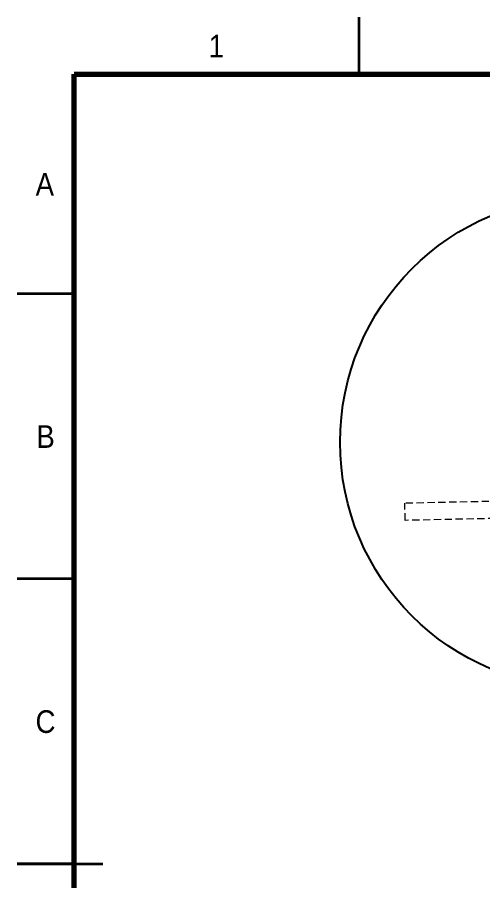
# Model space of a CAD drawing. Header units: millimetres. Extents: x 0 to 420, y 0 to 297.
# Drawn here: x 0 to 81.7, y 145.5 to 297 of the extents above; entities that cross this region are included whole.
import ezdxf

# ---------------------------------------------------------------- set-up
doc = ezdxf.new("R2010")
doc.units = ezdxf.units.MM
doc.linetypes.add('HIDDEN', pattern=[1.905, 1.27, -0.635])
doc.styles.add('SLDTEXTSTYLE0', font='GOTHIC.TTF', dxfattribs={"width": 0.913})

msp = doc.modelspace()

# ---------------------------------------------------------------- linework, layer by layer
at = {"color": 7, "linetype": 'Continuous', "lineweight": 35}
for p, q in [((60, 287), (60, 297)), ((10, 248.5), (0, 248.5)), ((10, 198.5), (0, 198.5)), ((0, 148.5), (15, 148.5)), ((10, 148.5), (0, 148.5))]:
    msp.add_line(p, q, dxfattribs=at)
at = {"color": 7, "linetype": 'Continuous', "lineweight": 70}
for p, q in [((10, 10), (10, 287)), ((10, 287), (410, 287))]:
    msp.add_line(p, q, dxfattribs=at)
at = {"color": 7, "linetype": 'HIDDEN', "lineweight": 18}
for p, q in [((141.84, 213.35), (68.04, 211.74)), ((68.11, 208.74), (68.04, 211.74)), ((141.07, 210.33), (68.11, 208.74))]:
    msp.add_line(p, q, dxfattribs=at)
at = {"color": 7, "linetype": 'Continuous', "lineweight": 25}
msp.add_circle((99.74, 222.44), 43.07, dxfattribs=at)

# ---------------------------------------------------------------- texts
at = {"color": 7, "linetype": 'Continuous', "lineweight": 0, "char_height": 3.97, "attachment_point": 2, "style": 'SLDTEXTSTYLE0'}
for s, insert in [('1', (34.96, 293.93)), ('A', (4.84, 269.68)), ('B', (4.97, 225.43)), ('C', (4.96, 175.43))]:
    msp.add_mtext(s, dxfattribs=dict(at, insert=insert))

doc.saveas('drawing.dxf')
